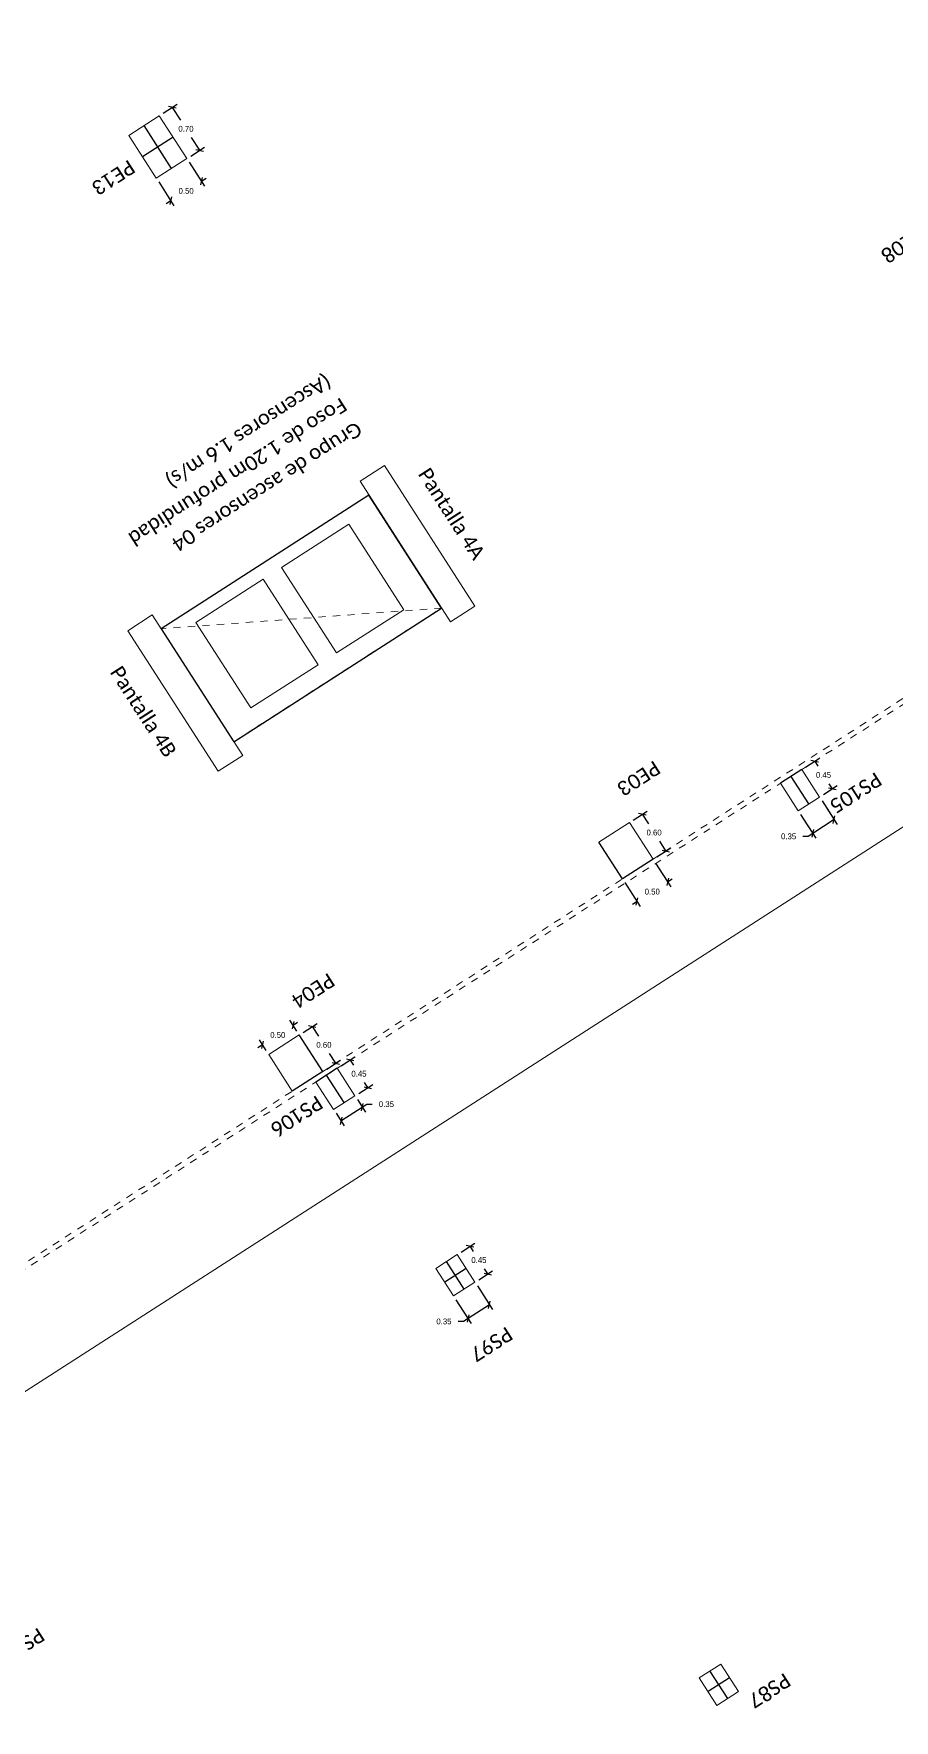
# Model space of a CAD drawing. Header units: metres. Extents: x 448 to 592, y 494 to 631.
# Drawn here: x 506.53 to 518.37, y 574.95 to 598.16 of the extents above; entities that cross this region are included whole.
import ezdxf

# ---------------------------------------------------------------- set-up
doc = ezdxf.new("R2010")
doc.units = ezdxf.units.M
doc.linetypes.add('Trazo general', pattern=[0.001875, 0.00125, -0.000625])
for name, color, linetype, lineweight, true_color in [('0-AR-TXT-1', 5, 'Continuous', 5, 0x0000ff), ('0-AR-TXT-2', 7, 'Continuous', 5, 0xae3800), ('00-AUX-3', 5, 'Continuous', 5, 0x0000ff), ('00-AUX-6', 5, 'Trazo general', 5, 0x0000ff), ('00-AUX-7', 7, 'Continuous', 25, 0xff8000)]:
    doc.layers.add(name, color=color, linetype=linetype, lineweight=lineweight, true_color=true_color)
for name, color, linetype, lineweight in [('00-AUX-1', 7, 'Trazo general', 5), ('1-AR-PILARES', 7, 'Continuous', 5), ('1-AR-VISTA', 7, 'Continuous', 5), ('SECC_COTAS', 255, 'Continuous', 9)]:
    doc.layers.add(name, color=color, linetype=linetype, lineweight=lineweight)
doc.styles.add('Calibri', font='calibri.ttf', dxfattribs={"height": 0.2})
doc.dimstyles.get("Standard").update_dxf_attribs({"dimtxt": 0.18, "dimasz": 0.18, "dimexe": 0.18, "dimexo": 0.0625, "dimgap": 0.09, "dimtad": 0, "dimtih": 1, "dimtoh": 1, "dimzin": 0, "dimdsep": 46, "dimtxsty": 'Standard', "dimcen": 0.09, "dimadec": 0, "dimazin": 0, "dimtfac": 1, "dimtdec": 4, "dimtofl": 0, "dimtmove": 0, "dimatfit": 3, "dimfxl": 1, "dimtolj": 1, "dimtzin": 0, "dimarcsym": 0})

# ---------------------------------------------------------------- blocks, each defined once
blk = doc.blocks.new('_Oblique')
at = {"color": 0, "linetype": 'ByBlock', "lineweight": -2}
blk.add_line((-0.5, -0.5), (0.5, 0.5), dxfattribs=at)
blk = doc.blocks.new('*D575')
at = {"layer": 'Defpoints', "color": 0, "transparency": 16777216}
for p in [(510.181, 584.38), (509.675, 584.242), (509.76, 584.109)]:
    blk.add_point(p, dxfattribs=at)
at = {"layer": 'SECC_COTAS', "color": 0, "lineweight": -2, "transparency": 16777216}
for p, q in [((510.147, 584.432), (510.052, 584.58)), ((510.095, 584.512), (510.158, 584.553)), ((509.726, 584.162), (509.632, 584.309)), ((509.675, 584.242), (509.612, 584.201))]:
    blk.add_line(p, q, dxfattribs=at)
at = {"layer": 'SECC_COTAS', "color": 0, "lineweight": -2, "transparency": 16777216, "xscale": 0.075, "yscale": 0.075, "zscale": 0.075}
for p, rotation in [((510.095, 584.512), 212.7553275710534), ((509.675, 584.242), 32.7553275710535)]:
    blk.add_blockref('_Oblique', p, dxfattribs=dict(at, rotation=rotation))
at = {"layer": 'SECC_COTAS', "color": 0, "transparency": 16777216, "insert": (509.885, 584.377), "char_height": 0.08, "attachment_point": 5}
blk.add_mtext('\\A1;0.50', dxfattribs=at)
blk = doc.blocks.new('*D576')
at = {"layer": 'Defpoints', "color": 0, "transparency": 16777216}
for p in [(510.358, 584.493), (510.181, 584.38), (510.505, 583.875)]:
    blk.add_point(p, dxfattribs=at)
at = {"layer": 'SECC_COTAS', "color": 0, "lineweight": -2, "transparency": 16777216}
for p, q in [((510.233, 584.413), (510.425, 584.537)), ((510.358, 584.493), (510.443, 584.361)), ((510.558, 583.909), (510.75, 584.032)), ((510.683, 583.989), (510.597, 584.121))]:
    blk.add_line(p, q, dxfattribs=at)
at = {"layer": 'SECC_COTAS', "color": 0, "lineweight": -2, "transparency": 16777216, "xscale": 0.075, "yscale": 0.075, "zscale": 0.075}
for p, rotation in [((510.358, 584.493), 122.7553275663605), ((510.683, 583.989), 302.7553275663605)]:
    blk.add_blockref('_Oblique', p, dxfattribs=dict(at, rotation=rotation))
at = {"layer": 'SECC_COTAS', "color": 0, "transparency": 16777216, "insert": (510.52, 584.241), "char_height": 0.08, "attachment_point": 5}
blk.add_mtext('\\A1;0.60', dxfattribs=at)
blk = doc.blocks.new('*D577')
at = {"layer": 'Defpoints', "color": 0, "transparency": 16777216}
for p in [(510.652, 583.351), (510.947, 583.54), (510.753, 583.195)]:
    blk.add_point(p, dxfattribs=at)
at = {"layer": 'SECC_COTAS', "color": 0, "lineweight": -2, "transparency": 16777216}
for p, q in [((510.753, 583.195), (511.047, 583.384)), ((510.98, 583.488), (511.09, 583.317)), ((511.047, 583.384), (511.11, 583.425)), ((511.11, 583.425), (511.185, 583.425)), ((510.686, 583.299), (510.796, 583.127))]:
    blk.add_line(p, q, dxfattribs=at)
at = {"layer": 'SECC_COTAS', "color": 0, "lineweight": -2, "transparency": 16777216, "xscale": 0.075, "yscale": 0.075, "zscale": 0.075}
for p, rotation in [((511.047, 583.384), 32.75532756632018), ((510.753, 583.195), 212.7553275663202)]:
    blk.add_blockref('_Oblique', p, dxfattribs=dict(at, rotation=rotation))
at = {"layer": 'SECC_COTAS', "color": 0, "transparency": 16777216, "insert": (511.379, 583.425), "char_height": 0.08, "attachment_point": 5}
blk.add_mtext('\\A1;0.35', dxfattribs=at)
blk = doc.blocks.new('*D578')
at = {"layer": 'Defpoints', "color": 0, "transparency": 16777216}
for p in [(510.88, 584.033), (510.703, 583.919), (510.947, 583.54)]:
    blk.add_point(p, dxfattribs=at)
at = {"layer": 'SECC_COTAS', "color": 0, "lineweight": -2, "transparency": 16777216}
for p, q in [((510.756, 583.953), (510.947, 584.076)), ((510.88, 584.033), (510.925, 583.964)), ((510.999, 583.574), (511.191, 583.698)), ((511.124, 583.654), (511.079, 583.724))]:
    blk.add_line(p, q, dxfattribs=at)
at = {"layer": 'SECC_COTAS', "color": 0, "lineweight": -2, "transparency": 16777216, "xscale": 0.075, "yscale": 0.075, "zscale": 0.075}
for p, rotation in [((510.88, 584.033), 122.7553275663425), ((511.124, 583.654), 302.7553275663425)]:
    blk.add_blockref('_Oblique', p, dxfattribs=dict(at, rotation=rotation))
at = {"layer": 'SECC_COTAS', "color": 0, "transparency": 16777216, "insert": (511.002, 583.844), "char_height": 0.08, "attachment_point": 5}
blk.add_mtext('\\A1;0.45', dxfattribs=at)
blk = doc.blocks.new('*D579')
at = {"layer": 'Defpoints', "color": 0, "transparency": 16777216}
for p in [(515.047, 586.797), (514.626, 586.526), (514.827, 586.215)]:
    blk.add_point(p, dxfattribs=at)
at = {"layer": 'SECC_COTAS', "color": 0, "lineweight": -2, "transparency": 16777216}
for p, q in [((515.081, 586.744), (515.29, 586.418)), ((514.66, 586.474), (514.87, 586.147)), ((515.247, 586.485), (515.31, 586.526)), ((514.827, 586.215), (514.764, 586.174))]:
    blk.add_line(p, q, dxfattribs=at)
at = {"layer": 'SECC_COTAS', "color": 0, "lineweight": -2, "transparency": 16777216, "xscale": 0.075, "yscale": 0.075, "zscale": 0.075}
for p, rotation in [((515.247, 586.485), 212.7553275710534), ((514.827, 586.215), 32.7553275710535)]:
    blk.add_blockref('_Oblique', p, dxfattribs=dict(at, rotation=rotation))
at = {"layer": 'SECC_COTAS', "color": 0, "transparency": 16777216, "insert": (515.037, 586.35), "char_height": 0.08, "attachment_point": 5}
blk.add_mtext('\\A1;0.50', dxfattribs=at)
blk = doc.blocks.new('*D580')
at = {"layer": 'Defpoints', "color": 0, "transparency": 16777216}
for p in [(514.722, 587.301), (514.899, 587.415), (515.047, 586.797)]:
    blk.add_point(p, dxfattribs=at)
at = {"layer": 'SECC_COTAS', "color": 0, "lineweight": -2, "transparency": 16777216}
for p, q in [((514.775, 587.335), (514.966, 587.458)), ((514.899, 587.415), (514.984, 587.283)), ((515.224, 586.911), (515.139, 587.043)), ((515.099, 586.83), (515.291, 586.954))]:
    blk.add_line(p, q, dxfattribs=at)
at = {"layer": 'SECC_COTAS', "color": 0, "lineweight": -2, "transparency": 16777216, "xscale": 0.075, "yscale": 0.075, "zscale": 0.075}
for p, rotation in [((514.899, 587.415), 122.7553275663651), ((515.224, 586.911), 302.7553275663651)]:
    blk.add_blockref('_Oblique', p, dxfattribs=dict(at, rotation=rotation))
at = {"layer": 'SECC_COTAS', "color": 0, "transparency": 16777216, "insert": (515.062, 587.163), "char_height": 0.08, "attachment_point": 5}
blk.add_mtext('\\A1;0.60', dxfattribs=at)
blk = doc.blocks.new('*D581')
at = {"layer": 'Defpoints', "color": 0, "transparency": 16777216}
for p in [(517.338, 587.652), (517.044, 587.463), (517.244, 587.152)]:
    blk.add_point(p, dxfattribs=at)
at = {"layer": 'SECC_COTAS', "color": 0, "lineweight": -2, "transparency": 16777216}
for p, q in [((517.372, 587.6), (517.582, 587.274)), ((517.078, 587.411), (517.287, 587.084)), ((517.538, 587.341), (517.244, 587.152)), ((517.181, 587.111), (517.106, 587.111)), ((517.244, 587.152), (517.181, 587.111))]:
    blk.add_line(p, q, dxfattribs=at)
at = {"layer": 'SECC_COTAS', "color": 0, "lineweight": -2, "transparency": 16777216, "xscale": 0.075, "yscale": 0.075, "zscale": 0.075}
for p, rotation in [((517.538, 587.341), 32.75532757306695), ((517.244, 587.152), 212.7553275730669)]:
    blk.add_blockref('_Oblique', p, dxfattribs=dict(at, rotation=rotation))
at = {"layer": 'SECC_COTAS', "color": 0, "transparency": 16777216, "insert": (516.913, 587.111), "char_height": 0.08, "attachment_point": 5}
blk.add_mtext('\\A1;0.35', dxfattribs=at)
blk = doc.blocks.new('*D582')
at = {"layer": 'Defpoints', "color": 0, "transparency": 16777216}
for p in [(517.095, 588.031), (517.272, 588.145), (517.338, 587.652)]:
    blk.add_point(p, dxfattribs=at)
at = {"layer": 'SECC_COTAS', "color": 0, "lineweight": -2, "transparency": 16777216}
for p, q in [((517.147, 588.065), (517.339, 588.188)), ((517.272, 588.145), (517.316, 588.076)), ((517.391, 587.686), (517.582, 587.81)), ((517.515, 587.766), (517.471, 587.836))]:
    blk.add_line(p, q, dxfattribs=at)
at = {"layer": 'SECC_COTAS', "color": 0, "lineweight": -2, "transparency": 16777216, "xscale": 0.075, "yscale": 0.075, "zscale": 0.075}
for p, rotation in [((517.272, 588.145), 122.7553275663167), ((517.515, 587.766), 302.7553275663167)]:
    blk.add_blockref('_Oblique', p, dxfattribs=dict(at, rotation=rotation))
at = {"layer": 'SECC_COTAS', "color": 0, "transparency": 16777216, "insert": (517.393, 587.956), "char_height": 0.08, "attachment_point": 5}
blk.add_mtext('\\A1;0.45', dxfattribs=at)
blk = doc.blocks.new('*D605')
at = {"layer": 'Defpoints', "color": 0, "transparency": 16777216}
for p in [(508.634, 596.441), (508.214, 596.17), (508.414, 595.859)]:
    blk.add_point(p, dxfattribs=at)
at = {"layer": 'SECC_COTAS', "color": 0, "lineweight": -2, "transparency": 16777216}
for p, q in [((508.668, 596.388), (508.878, 596.062)), ((508.247, 596.118), (508.457, 595.791)), ((508.835, 596.129), (508.898, 596.17)), ((508.414, 595.859), (508.351, 595.818))]:
    blk.add_line(p, q, dxfattribs=at)
at = {"layer": 'SECC_COTAS', "color": 0, "lineweight": -2, "transparency": 16777216, "xscale": 0.075, "yscale": 0.075, "zscale": 0.075}
for p, rotation in [((508.835, 596.129), 212.7553275710534), ((508.414, 595.859), 32.7553275710535)]:
    blk.add_blockref('_Oblique', p, dxfattribs=dict(at, rotation=rotation))
at = {"layer": 'SECC_COTAS', "color": 0, "transparency": 16777216, "insert": (508.624, 595.994), "char_height": 0.08, "attachment_point": 5}
blk.add_mtext('\\A1;0.50', dxfattribs=at)
blk = doc.blocks.new('*D606')
at = {"layer": 'Defpoints', "color": 0, "transparency": 16777216}
for p in [(508.255, 597.029), (508.433, 597.143), (508.634, 596.441)]:
    blk.add_point(p, dxfattribs=at)
at = {"layer": 'SECC_COTAS', "color": 0, "lineweight": -2, "transparency": 16777216}
for p, q in [((508.308, 597.063), (508.5, 597.187)), ((508.433, 597.143), (508.545, 596.969)), ((508.687, 596.474), (508.879, 596.598)), ((508.811, 596.555), (508.699, 596.729))]:
    blk.add_line(p, q, dxfattribs=at)
at = {"layer": 'SECC_COTAS', "color": 0, "lineweight": -2, "transparency": 16777216, "xscale": 0.075, "yscale": 0.075, "zscale": 0.075}
for p, rotation in [((508.433, 597.143), 122.7553275663442), ((508.811, 596.555), 302.7553275663442)]:
    blk.add_blockref('_Oblique', p, dxfattribs=dict(at, rotation=rotation))
at = {"layer": 'SECC_COTAS', "color": 0, "transparency": 16777216, "insert": (508.622, 596.849), "char_height": 0.08, "attachment_point": 5}
blk.add_mtext('\\A1;0.70', dxfattribs=at)
blk = doc.blocks.new('*D625')
at = {"layer": 'Defpoints', "color": 0, "transparency": 16777216}
for p in [(512.302, 580.786), (512.597, 580.975), (512.503, 580.475)]:
    blk.add_point(p, dxfattribs=at)
at = {"layer": 'SECC_COTAS', "color": 0, "lineweight": -2, "transparency": 16777216}
for p, q in [((512.631, 580.923), (512.84, 580.597)), ((512.336, 580.733), (512.546, 580.407)), ((512.797, 580.664), (512.503, 580.475)), ((512.44, 580.434), (512.365, 580.434)), ((512.503, 580.475), (512.44, 580.434))]:
    blk.add_line(p, q, dxfattribs=at)
at = {"layer": 'SECC_COTAS', "color": 0, "lineweight": -2, "transparency": 16777216, "xscale": 0.075, "yscale": 0.075, "zscale": 0.075}
for p, rotation in [((512.797, 580.664), 32.75532757307813), ((512.503, 580.475), 212.7553275730781)]:
    blk.add_blockref('_Oblique', p, dxfattribs=dict(at, rotation=rotation))
at = {"layer": 'SECC_COTAS', "color": 0, "transparency": 16777216, "insert": (512.171, 580.434), "char_height": 0.08, "attachment_point": 5}
blk.add_mtext('\\A1;0.35', dxfattribs=at)
blk = doc.blocks.new('*D626')
at = {"layer": 'Defpoints', "color": 0, "transparency": 16777216}
for p in [(512.353, 581.354), (512.53, 581.468), (512.597, 580.975)]:
    blk.add_point(p, dxfattribs=at)
at = {"layer": 'SECC_COTAS', "color": 0, "lineweight": -2, "transparency": 16777216}
for p, q in [((512.406, 581.388), (512.598, 581.511)), ((512.53, 581.468), (512.575, 581.399)), ((512.649, 581.009), (512.841, 581.133)), ((512.774, 581.089), (512.729, 581.159))]:
    blk.add_line(p, q, dxfattribs=at)
at = {"layer": 'SECC_COTAS', "color": 0, "lineweight": -2, "transparency": 16777216, "xscale": 0.075, "yscale": 0.075, "zscale": 0.075}
for p, rotation in [((512.53, 581.468), 122.7553275663487), ((512.774, 581.089), 302.7553275663487)]:
    blk.add_blockref('_Oblique', p, dxfattribs=dict(at, rotation=rotation))
at = {"layer": 'SECC_COTAS', "color": 0, "transparency": 16777216, "insert": (512.652, 581.279), "char_height": 0.08, "attachment_point": 5}
blk.add_mtext('\\A1;0.45', dxfattribs=at)

msp = doc.modelspace()

# ---------------------------------------------------------------- linework, layer by layer
at = {"layer": '00-AUX-1'}
for p, q in [((511.138, 591.809), (508.279, 589.969)), ((512.139, 590.253), (508.279, 589.969)), ((509.28, 588.414), (512.139, 590.253))]:
    msp.add_line(p, q, dxfattribs=at)
at = {"layer": '00-AUX-3'}
for p, q in [((509.936, 590.812), (510.861, 591.408)), ((510.861, 591.408), (511.619, 590.23)), ((510.694, 589.635), (509.936, 590.812)), ((509.684, 590.65), (508.759, 590.055)), ((510.442, 589.473), (509.684, 590.65)), ((511.619, 590.23), (510.694, 589.635)), ((508.759, 590.055), (509.516, 588.878)), ((509.516, 588.878), (510.442, 589.473))]:
    msp.add_line(p, q, dxfattribs=at)
at = {"layer": '00-AUX-6'}
for p, q in [((529.415, 596.041), (479.889, 564.178)), ((529.453, 595.982), (479.986, 564.157))]:
    msp.add_line(p, q, dxfattribs=at)
at = {"layer": '00-AUX-7', "color": 1}
for p, q in [((508.424, 596.305), (508.045, 596.894)), ((508.445, 596.735), (508.024, 596.464)), ((517.095, 588.031), (516.8, 587.842)), ((517.191, 587.558), (516.947, 587.936)), ((514.626, 586.526), (514.302, 587.031)), ((515.047, 586.797), (514.626, 586.526)), ((510.505, 583.875), (510.181, 584.38)), ((510.505, 583.875), (510.085, 583.604)), ((510.703, 583.919), (510.409, 583.73)), ((510.799, 583.446), (510.556, 583.824)), ((512.45, 580.881), (512.206, 581.259)), ((512.475, 581.165), (512.181, 580.975))]:
    msp.add_line(p, q, dxfattribs=at)
at = {"layer": '00-AUX-7'}
for p, q in [((511.138, 591.809), (508.279, 589.969)), ((512.139, 590.253), (511.138, 591.809)), ((509.28, 588.414), (512.139, 590.253)), ((508.279, 589.969), (509.28, 588.414)), ((516.1, 575.53), (515.806, 575.341)), ((516.075, 575.246), (515.831, 575.625))]:
    msp.add_line(p, q, dxfattribs=at)
at = {"layer": '1-AR-PILARES'}
for p, q in [((508.255, 597.029), (507.835, 596.759)), ((508.634, 596.441), (508.255, 597.029)), ((507.835, 596.759), (508.214, 596.17)), ((508.214, 596.17), (508.634, 596.441)), ((511.353, 592.215), (511.017, 591.998)), ((512.597, 590.28), (511.353, 592.215)), ((511.017, 591.998), (512.261, 590.064)), ((508.157, 590.159), (507.821, 589.942)), ((509.402, 588.224), (508.157, 590.159)), ((512.261, 590.064), (512.597, 590.28)), ((507.821, 589.942), (509.065, 588.008)), ((509.065, 588.008), (509.402, 588.224)), ((517.095, 588.031), (516.8, 587.842)), ((517.338, 587.652), (517.095, 588.031)), ((516.8, 587.842), (517.044, 587.463)), ((517.044, 587.463), (517.338, 587.652)), ((514.722, 587.301), (514.302, 587.031)), ((515.047, 586.797), (514.722, 587.301)), ((514.302, 587.031), (514.626, 586.526)), ((514.626, 586.526), (515.047, 586.797)), ((510.181, 584.38), (509.76, 584.109)), ((510.505, 583.875), (510.181, 584.38)), ((509.76, 584.109), (510.085, 583.604)), ((510.085, 583.604), (510.505, 583.875)), ((510.703, 583.919), (510.409, 583.73)), ((510.947, 583.54), (510.703, 583.919)), ((510.409, 583.73), (510.652, 583.351)), ((510.652, 583.351), (510.947, 583.54)), ((512.353, 581.354), (512.059, 581.164)), ((512.597, 580.975), (512.353, 581.354)), ((512.059, 581.164), (512.302, 580.786)), ((512.302, 580.786), (512.597, 580.975)), ((515.978, 575.719), (515.684, 575.53)), ((516.222, 575.341), (515.978, 575.719)), ((515.684, 575.53), (515.927, 575.151)), ((515.927, 575.151), (516.222, 575.341))]:
    msp.add_line(p, q, dxfattribs=at)
at = {"layer": '1-AR-VISTA'}
for p, q in [((482.633, 564.175), (535.454, 598.158)), ((508.279, 589.969), (511.138, 591.809)), ((512.139, 590.253), (509.28, 588.414))]:
    msp.add_line(p, q, dxfattribs=at)

# ---------------------------------------------------------------- dimensions: what is measured, and where the dimension line sits
at = {"layer": 'SECC_COTAS'}
for p1, p2, distance, picture, middle in [((508.634, 596.441), (508.255, 597.029), -0.211, '*D606', (508.622, 596.849)), ((508.634, 596.441), (508.214, 596.17), 0.37, '*D605', (508.624, 595.994)), ((515.047, 586.797), (514.626, 586.526), 0.37, '*D579', (515.037, 586.35)), ((512.597, 580.975), (512.353, 581.354), -0.211, '*D626', (512.652, 581.279))]:
    dim = msp.add_aligned_dim(p1=p1, p2=p2, distance=distance, dimstyle='Standard', override={"dimtxt": 0.08, "dimasz": 0.075, "dimexe": 0.08, "dimgap": 0.08, "dimblk1": 'Oblique', "dimblk2": 'Oblique', "dimsah": 1}, dxfattribs=at)
    dim.commit()
    dim.dimension.update_dxf_attribs({"geometry": picture, "text_midpoint": middle})

# ---------------------------------------------------------------- next in the draw order: texts
at = {"layer": '0-AR-TXT-1', "color": 3, "char_height": 0.2, "width": 0.79367, "attachment_point": 1, "rotation": 212.7553, "style": 'Calibri', "bg_fill": 3, "box_fill_scale": 1.25, "bg_fill_color": 256, "bg_fill_true_color": 13158600, "bg_fill_transparency": 0}
for s, insert in [('PE13', (507.944, 596.263)), ('PE08', (518.798, 595.331)), ('PE03', (515.171, 587.994)), ('PS105', (518.217, 587.835)), ('PE04', (510.691, 585.071)), ('PS106', (510.528, 583.386)), ('PS97', (513.139, 580.203)), ('PS98', (506.699, 576.06))]:
    msp.add_mtext(s, dxfattribs=dict(at, insert=insert))
at = {"layer": '0-AR-TXT-1', "char_height": 0.2, "attachment_point": 1, "style": 'Calibri', "bg_fill": 3, "box_fill_scale": 1.25, "bg_fill_color": 256, "bg_fill_true_color": 13158600, "bg_fill_transparency": 0}
for s, insert, width, rotation in [('Grupo de ascensores 04', (511.069, 592.661), 3.74388, 212.7553), ('Pantalla 4A', (511.975, 592.207), 1.76371, 302.7553), ('Pantalla 4B', (507.737, 589.48), 1.74768, 302.7553)]:
    msp.add_mtext(s, dxfattribs=dict(at, insert=insert, width=width, rotation=rotation))
at = {"layer": '0-AR-TXT-2', "insert": (516.964, 575.436), "char_height": 0.2, "width": 0.7616, "attachment_point": 1, "rotation": 212.7553, "style": 'Calibri', "bg_fill": 3, "box_fill_scale": 1.25, "bg_fill_color": 256, "bg_fill_true_color": 13158600, "bg_fill_transparency": 0}
msp.add_mtext('PS87', dxfattribs=at)

# ---------------------------------------------------------------- next in the draw order: texts
at = {"layer": '0-AR-TXT-1', "insert": (510.858, 592.989), "char_height": 0.2, "width": 4.29704, "attachment_point": 1, "rotation": 212.7553, "style": 'Calibri', "bg_fill": 3, "box_fill_scale": 1.25, "bg_fill_color": 256, "bg_fill_true_color": 13158600, "bg_fill_transparency": 0}
msp.add_mtext('Foso de 1.20m profundidad', dxfattribs=at)

# ---------------------------------------------------------------- next in the draw order: dimensions: what is measured, and where the dimension line sits
at = {"layer": 'SECC_COTAS'}
for p1, p2, distance, picture, middle in [((517.338, 587.652), (517.095, 588.031), -0.211, '*D582', (517.393, 587.956)), ((517.338, 587.652), (517.044, 587.463), 0.37, '*D581', (516.913, 587.111)), ((515.047, 586.797), (514.722, 587.301), -0.211, '*D580', (515.062, 587.163)), ((510.181, 584.38), (509.76, 584.109), -0.158, '*D575', (509.885, 584.377)), ((510.505, 583.875), (510.181, 584.38), -0.211, '*D576', (510.52, 584.241)), ((510.947, 583.54), (510.703, 583.919), -0.211, '*D578', (511.002, 583.844)), ((512.597, 580.975), (512.302, 580.786), 0.37, '*D625', (512.171, 580.434))]:
    dim = msp.add_aligned_dim(p1=p1, p2=p2, distance=distance, dimstyle='Standard', override={"dimtxt": 0.08, "dimasz": 0.075, "dimexe": 0.08, "dimgap": 0.08, "dimblk1": 'Oblique', "dimblk2": 'Oblique', "dimsah": 1}, dxfattribs=at)
    dim.commit()
    dim.dimension.update_dxf_attribs({"geometry": picture, "text_midpoint": middle})
dim = msp.add_linear_dim(base=(510.753, 583.195), p1=(510.947, 583.54), p2=(510.652, 583.351), angle=212.7553, dimstyle='Standard', override={"dimtxt": 0.08, "dimasz": 0.075, "dimexe": 0.08, "dimgap": 0.08, "dimblk1": 'Oblique', "dimblk2": 'Oblique', "dimsah": 1}, dxfattribs=at)
dim.commit()
dim.dimension.update_dxf_attribs({"geometry": '*D577', "text_midpoint": (511.379, 583.425), "dimtype": 161})

# ---------------------------------------------------------------- next in the draw order: texts
at = {"layer": '0-AR-TXT-1', "insert": (510.647, 593.317), "char_height": 0.2, "width": 3.27088, "attachment_point": 1, "rotation": 212.7553, "style": 'Calibri', "bg_fill": 3, "box_fill_scale": 1.25, "bg_fill_color": 256, "bg_fill_true_color": 13158600, "bg_fill_transparency": 0}
msp.add_mtext('(Ascensores 1.6 m/s)', dxfattribs=at)

doc.saveas('drawing.dxf')
